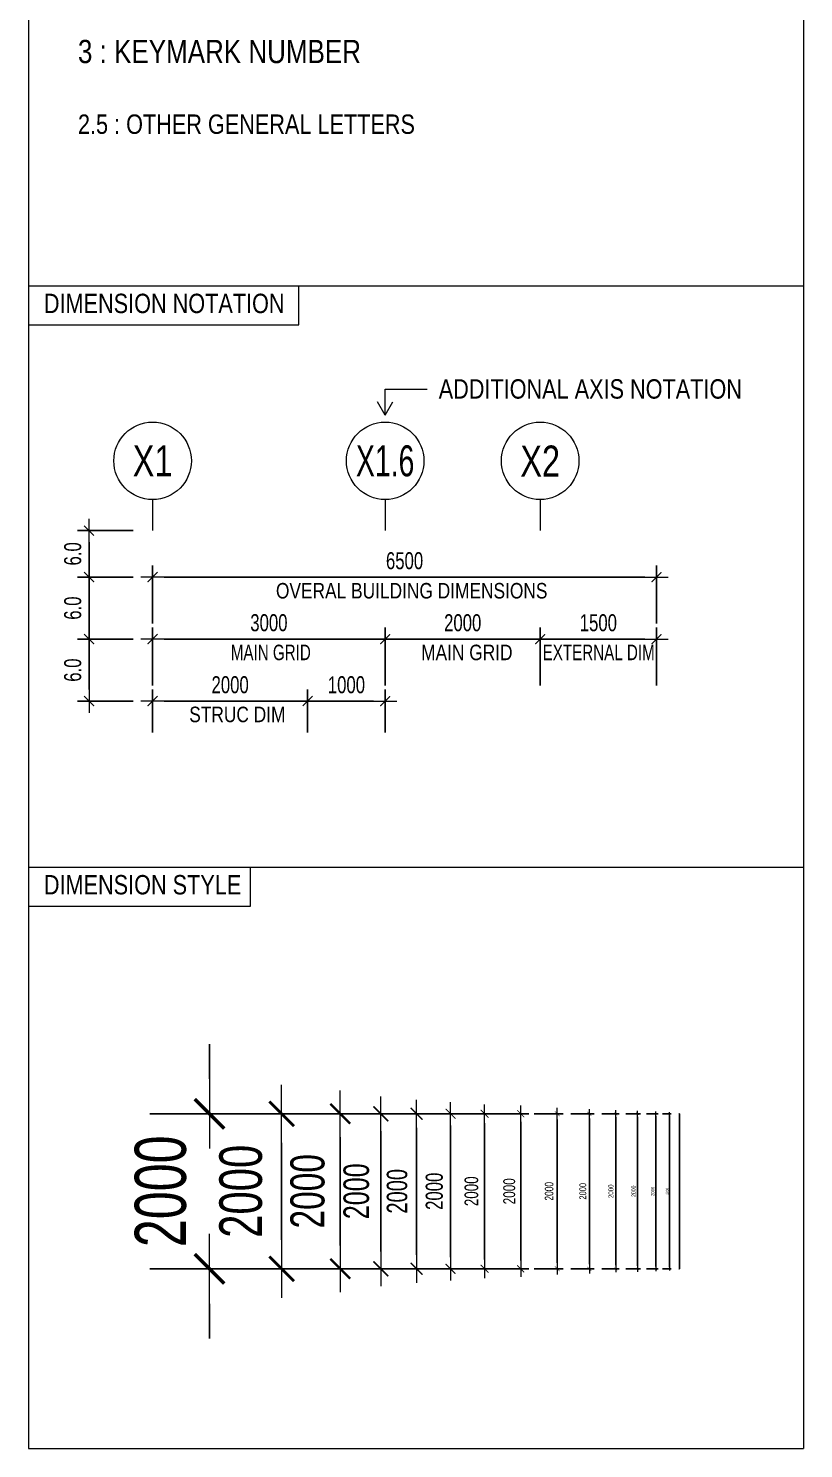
# Model space of a CAD drawing. Header units: millimetres. Extents: x -399213 to 265804, y -9748 to 250638.
# Drawn here: x -340759 to -330759, y 219700 to 238023 of the extents above; entities that cross this region are included whole.
import ezdxf
from ezdxf.enums import TextEntityAlignment as Align

# ---------------------------------------------------------------- set-up
doc = ezdxf.new("R2010")
doc.units = ezdxf.units.MM
doc.header["$MEASUREMENT"] = 0
doc.header["$PDMODE"] = 1
doc.linetypes.add('CENTER2', pattern=[1.125, 0.75, -0.125, 0.125, -0.125])
for name, color, linetype, lineweight in [('NDC_FRAME', 7, 'Continuous', 20), ('NDC_S_ANNO', 7, 'Continuous', 20), ('NDC_S_AXIS', 5, 'CENTER2', 13), ('NDC_S_DIM', 1, 'Continuous', 15), ('NDC_S_SYMBOL', 1, 'Continuous', 15), ('NDC_S_TEXT SYMBOL', 7, 'Continuous', 20), ('NDC_S_VN TEXT', 7, 'Continuous', 20)]:
    doc.layers.add(name, color=color, linetype=linetype, lineweight=lineweight)
doc.styles.add('NDC_ANNO', font='', dxfattribs={"width": 0.8})
doc.styles.add('NDC_DIM', font='', dxfattribs={"width": 0.75})
doc.styles.add('NDC_VIE TXT', font='arial.ttf', dxfattribs={"width": 0.8})
doc.styles.get('NDC_ANNO').set_extended_font_data('Dotum')
doc.styles.get('NDC_DIM').set_extended_font_data('Dotum')
doc.dimstyles.new('NDC_dim_100', dxfattribs={"dimscale": 100, "dimtxt": 2.2, "dimasz": 1.5, "dimexe": 1.5, "dimexo": 2.5, "dimgap": 1, "dimtad": 1, "dimdec": 0, "dimzin": 0, "dimdsep": 46, "dimtxsty": 'NDC_DIM', "dimblk": 'DIMMARK', "dimcen": 0.09, "dimdle": 1.2, "dimclrd": 1, "dimclre": 1, "dimclrt": 3, "dimadec": 0, "dimazin": 0, "dimtfac": 1, "dimtdec": 0, "dimtix": 1, "dimtofl": 0, "dimtmove": 0, "dimatfit": 3, "dimfxl": 0, "dimtolj": 1, "dimtzin": 0, "dimarcsym": 0})
doc.dimstyles.new('NDC_dim_120', dxfattribs={"dimscale": 120, "dimtxt": 2.2, "dimasz": 1.5, "dimexe": 1.5, "dimexo": 2.5, "dimgap": 1, "dimtad": 1, "dimdec": 0, "dimzin": 0, "dimdsep": 46, "dimtxsty": 'NDC_DIM', "dimblk": 'DIMMARK', "dimcen": 0.09, "dimdle": 1.2, "dimclrd": 1, "dimclre": 1, "dimclrt": 3, "dimadec": 0, "dimazin": 0, "dimtfac": 1, "dimtdec": 0, "dimtix": 1, "dimtofl": 0, "dimtmove": 0, "dimatfit": 3, "dimfxl": 0, "dimtolj": 1, "dimtzin": 0, "dimarcsym": 0})
doc.dimstyles.new('NDC_dim_15', dxfattribs={"dimscale": 15, "dimtxt": 2.2, "dimasz": 1.5, "dimexe": 1.5, "dimexo": 2.5, "dimgap": 1, "dimtad": 1, "dimdec": 0, "dimzin": 0, "dimdsep": 46, "dimtxsty": 'NDC_DIM', "dimblk": 'DIMMARK', "dimcen": 0.09, "dimdle": 1.2, "dimclrd": 1, "dimclre": 1, "dimclrt": 3, "dimadec": 0, "dimazin": 0, "dimtfac": 1, "dimtdec": 0, "dimtix": 1, "dimtofl": 0, "dimtmove": 0, "dimatfit": 3, "dimfxl": 0, "dimtolj": 1, "dimtzin": 0, "dimarcsym": 0})
doc.dimstyles.new('NDC_dim_150', dxfattribs={"dimscale": 150, "dimtxt": 2.2, "dimasz": 1.5, "dimexe": 1.5, "dimexo": 2.5, "dimgap": 1, "dimtad": 1, "dimdec": 0, "dimzin": 0, "dimdsep": 46, "dimtxsty": 'NDC_DIM', "dimblk": 'DIMMARK', "dimcen": 0.09, "dimdle": 1.2, "dimclrd": 1, "dimclre": 1, "dimclrt": 3, "dimadec": 0, "dimazin": 0, "dimtfac": 1, "dimtdec": 0, "dimtix": 1, "dimtofl": 0, "dimtmove": 0, "dimatfit": 3, "dimfxl": 0, "dimtolj": 1, "dimtzin": 0, "dimarcsym": 0})
doc.dimstyles.new('NDC_dim_20', dxfattribs={"dimscale": 20, "dimtxt": 2.2, "dimasz": 1.5, "dimexe": 1.5, "dimexo": 2.5, "dimgap": 1, "dimtad": 1, "dimdec": 0, "dimzin": 0, "dimdsep": 46, "dimtxsty": 'NDC_DIM', "dimblk": 'DIMMARK', "dimcen": 0.09, "dimdle": 1.2, "dimclrd": 1, "dimclre": 1, "dimclrt": 3, "dimadec": 0, "dimazin": 0, "dimtfac": 1, "dimtdec": 0, "dimtix": 1, "dimtofl": 0, "dimtmove": 0, "dimatfit": 3, "dimfxl": 0, "dimtolj": 1, "dimtzin": 0, "dimarcsym": 0})
doc.dimstyles.new('NDC_dim_200', dxfattribs={"dimscale": 200, "dimtxt": 2.2, "dimasz": 1.5, "dimexe": 1.5, "dimexo": 2.5, "dimgap": 1, "dimtad": 1, "dimdec": 0, "dimzin": 0, "dimdsep": 46, "dimtxsty": 'NDC_DIM', "dimblk": 'DIMMARK', "dimcen": 0.09, "dimdle": 1.2, "dimclrd": 1, "dimclre": 1, "dimclrt": 3, "dimadec": 0, "dimazin": 0, "dimtfac": 1, "dimtdec": 0, "dimtix": 1, "dimtofl": 0, "dimtmove": 0, "dimatfit": 3, "dimfxl": 0, "dimtolj": 1, "dimtzin": 0, "dimarcsym": 0})
doc.dimstyles.new('NDC_dim_25', dxfattribs={"dimscale": 25, "dimtxt": 2.2, "dimasz": 1.5, "dimexe": 1.5, "dimexo": 2.5, "dimgap": 1, "dimtad": 1, "dimdec": 0, "dimzin": 0, "dimdsep": 46, "dimtxsty": 'NDC_DIM', "dimblk": 'DIMMARK', "dimcen": 0.09, "dimdle": 1.2, "dimclrd": 1, "dimclre": 1, "dimclrt": 3, "dimadec": 0, "dimazin": 0, "dimtfac": 1, "dimtdec": 0, "dimtix": 1, "dimtofl": 0, "dimtmove": 0, "dimatfit": 3, "dimfxl": 0, "dimtolj": 1, "dimtzin": 0, "dimarcsym": 0})
doc.dimstyles.new('NDC_dim_250', dxfattribs={"dimscale": 250, "dimtxt": 2.2, "dimasz": 1.5, "dimexe": 1.5, "dimexo": 2.5, "dimgap": 1, "dimtad": 1, "dimdec": 0, "dimzin": 0, "dimdsep": 46, "dimtxsty": 'NDC_DIM', "dimblk": 'DIMMARK', "dimcen": 0.09, "dimdle": 1.2, "dimclrd": 1, "dimclre": 1, "dimclrt": 3, "dimadec": 0, "dimazin": 0, "dimtfac": 1, "dimtdec": 0, "dimtix": 1, "dimtofl": 0, "dimtmove": 0, "dimatfit": 3, "dimfxl": 0, "dimtolj": 1, "dimtzin": 0, "dimarcsym": 0})
doc.dimstyles.new('NDC_dim_30', dxfattribs={"dimscale": 30, "dimtxt": 2.2, "dimasz": 1.5, "dimexe": 1.5, "dimexo": 2.5, "dimgap": 1, "dimtad": 1, "dimdec": 0, "dimzin": 0, "dimdsep": 46, "dimtxsty": 'NDC_DIM', "dimblk": 'DIMMARK', "dimcen": 0.09, "dimdle": 1.2, "dimclrd": 1, "dimclre": 1, "dimclrt": 3, "dimadec": 0, "dimazin": 0, "dimtfac": 1, "dimtdec": 0, "dimtix": 1, "dimtofl": 0, "dimtmove": 0, "dimatfit": 3, "dimfxl": 0, "dimtolj": 1, "dimtzin": 0, "dimarcsym": 0})
doc.dimstyles.new('NDC_dim_300', dxfattribs={"dimscale": 300, "dimtxt": 2.2, "dimasz": 1.5, "dimexe": 1.5, "dimexo": 2.5, "dimgap": 1, "dimtad": 1, "dimdec": 0, "dimzin": 0, "dimdsep": 46, "dimtxsty": 'NDC_DIM', "dimblk": 'DIMMARK', "dimcen": 0.09, "dimdle": 1.2, "dimclrd": 1, "dimclre": 1, "dimclrt": 3, "dimadec": 0, "dimazin": 0, "dimtfac": 1, "dimtdec": 0, "dimtix": 1, "dimtofl": 0, "dimtmove": 0, "dimatfit": 3, "dimfxl": 0, "dimtolj": 1, "dimtzin": 0, "dimarcsym": 0})
doc.dimstyles.new('NDC_dim_40', dxfattribs={"dimscale": 40, "dimtxt": 2.2, "dimasz": 1.5, "dimexe": 1.5, "dimexo": 2.5, "dimgap": 1, "dimtad": 1, "dimdec": 0, "dimzin": 0, "dimdsep": 46, "dimtxsty": 'NDC_DIM', "dimblk": 'DIMMARK', "dimcen": 0.09, "dimdle": 1.2, "dimclrd": 1, "dimclre": 1, "dimclrt": 3, "dimadec": 0, "dimazin": 0, "dimtfac": 1, "dimtdec": 0, "dimtix": 1, "dimtofl": 0, "dimtmove": 0, "dimatfit": 3, "dimfxl": 0, "dimtolj": 1, "dimtzin": 0, "dimarcsym": 0})
doc.dimstyles.new('NDC_dim_50', dxfattribs={"dimscale": 50, "dimtxt": 2.2, "dimasz": 1.5, "dimexe": 1.5, "dimexo": 2.5, "dimgap": 1, "dimtad": 1, "dimdec": 0, "dimzin": 0, "dimdsep": 46, "dimtxsty": 'NDC_DIM', "dimblk": 'DIMMARK', "dimcen": 0.09, "dimdle": 1.2, "dimclrd": 1, "dimclre": 1, "dimclrt": 3, "dimadec": 0, "dimazin": 0, "dimtfac": 1, "dimtdec": 0, "dimtix": 1, "dimtofl": 0, "dimtmove": 0, "dimatfit": 3, "dimfxl": 0, "dimtolj": 1, "dimtzin": 0, "dimarcsym": 0})
doc.dimstyles.new('NDC_dim_70', dxfattribs={"dimscale": 70, "dimtxt": 2.2, "dimasz": 1.5, "dimexe": 1.5, "dimexo": 2.5, "dimgap": 1, "dimtad": 1, "dimdec": 0, "dimzin": 0, "dimdsep": 46, "dimtxsty": 'NDC_DIM', "dimblk": 'DIMMARK', "dimcen": 0.09, "dimdle": 1.2, "dimclrd": 1, "dimclre": 1, "dimclrt": 3, "dimadec": 0, "dimazin": 0, "dimtfac": 1, "dimtdec": 0, "dimtix": 1, "dimtofl": 0, "dimtmove": 0, "dimatfit": 3, "dimfxl": 0, "dimtolj": 1, "dimtzin": 0, "dimarcsym": 0})
doc.dimstyles.new('NDC_dim_80', dxfattribs={"dimscale": 80, "dimtxt": 2.2, "dimasz": 1.5, "dimexe": 1.5, "dimexo": 2.5, "dimgap": 1, "dimtad": 1, "dimdec": 0, "dimzin": 0, "dimdsep": 46, "dimtxsty": 'NDC_DIM', "dimblk": 'DIMMARK', "dimcen": 0.09, "dimdle": 1.2, "dimclrd": 1, "dimclre": 1, "dimclrt": 3, "dimadec": 0, "dimazin": 0, "dimtfac": 1, "dimtdec": 0, "dimtix": 1, "dimtofl": 0, "dimtmove": 0, "dimatfit": 3, "dimfxl": 0, "dimtolj": 1, "dimtzin": 0, "dimarcsym": 0})
doc.dimstyles.new('NDC_dim_iso', dxfattribs={"dimtxt": 2.2, "dimasz": 1, "dimexe": 1.5, "dimexo": 2.5, "dimgap": 1, "dimtad": 1, "dimdec": 0, "dimzin": 0, "dimdsep": 46, "dimtxsty": 'NDC_DIM', "dimblk": 'DIMMARK', "dimcen": 0.09, "dimdle": 1.2, "dimclrd": 1, "dimclre": 1, "dimclrt": 3, "dimadec": 0, "dimazin": 0, "dimtfac": 1, "dimtdec": 0, "dimtix": 1, "dimtofl": 0, "dimtmove": 0, "dimatfit": 3, "dimfxl": 0, "dimtolj": 1, "dimtzin": 0, "dimarcsym": 0})

# ---------------------------------------------------------------- blocks, each defined once
blk = doc.blocks.new('DIMMARK')
at = {"layer": 'NDC_S_DIM', "color": 1}
blk.add_line((-1.5, 0), (1, 0), dxfattribs=at)
at = {"layer": 'NDC_S_DIM', "color": 2, "const_width": 0.1}
blk.add_lwpolyline([(-0.424, -0.424), (0.424, 0.424)], dxfattribs=at)
blk = doc.blocks.new('*D202')
at = {"layer": 'Defpoints', "color": 0, "transparency": 16777216}
for p in [(-339000, 224020), (-335313, 224020), (-339000, 222020)]:
    blk.add_point(p, dxfattribs=at)
at = {"layer": 'NDC_S_DIM', "color": 1, "lineweight": -2, "transparency": 16777216}
for p, q in [((-335913, 224020), (-335163, 224020)), ((-335313, 222170), (-335313, 223870)), ((-335913, 222020), (-335163, 222020))]:
    blk.add_line(p, q, dxfattribs=at)
at = {"layer": 'NDC_S_DIM', "color": 1, "lineweight": -2, "transparency": 16777216, "xscale": 150, "yscale": 150, "zscale": 150}
for p, rotation in [((-335313, 224020), 90), ((-335313, 222020), 270)]:
    blk.add_blockref('DIMMARK', p, dxfattribs=dict(at, rotation=rotation))
at = {"layer": 'NDC_S_DIM', "color": 3, "transparency": 16777216, "insert": (-335523, 223020), "char_height": 220, "attachment_point": 5, "rotation": 90, "style": 'NDC_DIM'}
blk.add_mtext('\\A1;2000', dxfattribs=at)
blk = doc.blocks.new('*D203')
at = {"layer": 'Defpoints', "color": 0, "transparency": 16777216}
for p in [(-339000, 224020), (-334409, 224020), (-339000, 222020)]:
    blk.add_point(p, dxfattribs=at)
at = {"layer": 'NDC_S_DIM', "color": 1, "lineweight": -2, "transparency": 16777216}
for p, q in [((-334829, 224020), (-334304, 224020)), ((-334409, 222125), (-334409, 223915)), ((-334829, 222020), (-334304, 222020))]:
    blk.add_line(p, q, dxfattribs=at)
at = {"layer": 'NDC_S_DIM', "color": 1, "lineweight": -2, "transparency": 16777216, "xscale": 105, "yscale": 105, "zscale": 105}
for p, rotation in [((-334409, 224020), 90), ((-334409, 222020), 270)]:
    blk.add_blockref('DIMMARK', p, dxfattribs=dict(at, rotation=rotation))
at = {"layer": 'NDC_S_DIM', "color": 3, "transparency": 16777216, "insert": (-334556, 223020), "char_height": 154, "attachment_point": 5, "rotation": 90, "style": 'NDC_DIM'}
blk.add_mtext('\\A1;2000', dxfattribs=at)
blk = doc.blocks.new('*D204')
at = {"layer": 'Defpoints', "color": 0, "transparency": 16777216}
for p in [(-339000, 224020), (-333937, 224020), (-339000, 222020)]:
    blk.add_point(p, dxfattribs=at)
at = {"layer": 'NDC_S_DIM', "color": 1, "lineweight": -2, "transparency": 16777216}
for p, q in [((-334237, 224020), (-333862, 224020)), ((-333937, 222095), (-333937, 223945)), ((-334237, 222020), (-333862, 222020))]:
    blk.add_line(p, q, dxfattribs=at)
at = {"layer": 'NDC_S_DIM', "color": 1, "lineweight": -2, "transparency": 16777216, "xscale": 75, "yscale": 75, "zscale": 75}
for p, rotation in [((-333937, 224020), 90), ((-333937, 222020), 270)]:
    blk.add_blockref('DIMMARK', p, dxfattribs=dict(at, rotation=rotation))
at = {"layer": 'NDC_S_DIM', "color": 3, "transparency": 16777216, "insert": (-334042, 223020), "char_height": 110, "attachment_point": 5, "rotation": 90, "style": 'NDC_DIM'}
blk.add_mtext('\\A1;2000', dxfattribs=at)
blk = doc.blocks.new('*D205')
at = {"layer": 'Defpoints', "color": 0, "transparency": 16777216}
for p in [(-339000, 224020), (-333523, 224020), (-339000, 222020)]:
    blk.add_point(p, dxfattribs=at)
at = {"layer": 'NDC_S_DIM', "color": 1, "lineweight": -2, "transparency": 16777216}
for p, q in [((-333763, 224020), (-333463, 224020)), ((-333523, 222080), (-333523, 223960)), ((-333763, 222020), (-333463, 222020))]:
    blk.add_line(p, q, dxfattribs=at)
at = {"layer": 'NDC_S_DIM', "color": 1, "lineweight": -2, "transparency": 16777216, "xscale": 60, "yscale": 60, "zscale": 60}
for p, rotation in [((-333523, 224020), 90), ((-333523, 222020), 270)]:
    blk.add_blockref('DIMMARK', p, dxfattribs=dict(at, rotation=rotation))
at = {"layer": 'NDC_S_DIM', "color": 3, "transparency": 16777216, "insert": (-333607, 223020), "char_height": 88, "attachment_point": 5, "rotation": 90, "style": 'NDC_DIM'}
blk.add_mtext('\\A1;2000', dxfattribs=at)
blk = doc.blocks.new('*D206')
at = {"layer": 'Defpoints', "color": 0, "transparency": 16777216}
for p in [(-339000, 224020), (-333182, 224020), (-339000, 222020)]:
    blk.add_point(p, dxfattribs=at)
at = {"layer": 'NDC_S_DIM', "color": 1, "lineweight": -2, "transparency": 16777216}
for p, q in [((-333362, 224020), (-333137, 224020)), ((-333182, 222065), (-333182, 223975)), ((-333362, 222020), (-333137, 222020))]:
    blk.add_line(p, q, dxfattribs=at)
at = {"layer": 'NDC_S_DIM', "color": 1, "lineweight": -2, "transparency": 16777216, "xscale": 45, "yscale": 45, "zscale": 45}
for p, rotation in [((-333182, 224020), 90), ((-333182, 222020), 270)]:
    blk.add_blockref('DIMMARK', p, dxfattribs=dict(at, rotation=rotation))
at = {"layer": 'NDC_S_DIM', "color": 3, "transparency": 16777216, "insert": (-333245, 223020), "char_height": 66, "attachment_point": 5, "rotation": 90, "style": 'NDC_DIM'}
blk.add_mtext('\\A1;2000', dxfattribs=at)
blk = doc.blocks.new('*D207')
at = {"layer": 'Defpoints', "color": 0, "transparency": 16777216}
for p in [(-339000, 224020), (-332901, 224020), (-339000, 222020)]:
    blk.add_point(p, dxfattribs=at)
at = {"layer": 'NDC_S_DIM', "color": 1, "lineweight": -2, "transparency": 16777216}
for p, q in [((-333051, 224020), (-332863, 224020)), ((-332901, 222057), (-332901, 223982)), ((-333051, 222020), (-332863, 222020))]:
    blk.add_line(p, q, dxfattribs=at)
at = {"layer": 'NDC_S_DIM', "color": 1, "lineweight": -2, "transparency": 16777216, "xscale": 37.5, "yscale": 37.5, "zscale": 37.5}
for p, rotation in [((-332901, 224020), 90), ((-332901, 222020), 270)]:
    blk.add_blockref('DIMMARK', p, dxfattribs=dict(at, rotation=rotation))
at = {"layer": 'NDC_S_DIM', "color": 3, "transparency": 16777216, "insert": (-332953, 223020), "char_height": 55, "attachment_point": 5, "rotation": 90, "style": 'NDC_DIM'}
blk.add_mtext('\\A1;2000', dxfattribs=at)
blk = doc.blocks.new('*D208')
at = {"layer": 'Defpoints', "color": 0, "transparency": 16777216}
for p in [(-339000, 224020), (-332664, 224020), (-339000, 222020)]:
    blk.add_point(p, dxfattribs=at)
at = {"layer": 'NDC_S_DIM', "color": 1, "lineweight": -2, "transparency": 16777216}
for p, q in [((-332784, 224020), (-332634, 224020)), ((-332664, 222050), (-332664, 223990)), ((-332784, 222020), (-332634, 222020))]:
    blk.add_line(p, q, dxfattribs=at)
at = {"layer": 'NDC_S_DIM', "color": 1, "lineweight": -2, "transparency": 16777216, "xscale": 30, "yscale": 30, "zscale": 30}
for p, rotation in [((-332664, 224020), 90), ((-332664, 222020), 270)]:
    blk.add_blockref('DIMMARK', p, dxfattribs=dict(at, rotation=rotation))
at = {"layer": 'NDC_S_DIM', "color": 3, "transparency": 16777216, "insert": (-332706, 223020), "char_height": 44, "attachment_point": 5, "rotation": 90, "style": 'NDC_DIM'}
blk.add_mtext('\\A1;2000', dxfattribs=at)
blk = doc.blocks.new('*D209')
at = {"layer": 'Defpoints', "color": 0, "transparency": 16777216}
for p in [(-339000, 224020), (-332361, 224020), (-339000, 222020)]:
    blk.add_point(p, dxfattribs=at)
at = {"layer": 'NDC_S_DIM', "color": 1, "lineweight": -2, "transparency": 16777216}
for p, q in [((-332367, 224020), (-332359, 224020)), ((-332361, 222021), (-332361, 224019)), ((-332367, 222020), (-332359, 222020))]:
    blk.add_line(p, q, dxfattribs=at)
for p, rotation in [((-332361, 224020), 90), ((-332361, 222020), 270)]:
    blk.add_blockref('DIMMARK', p, dxfattribs=dict(at, rotation=rotation))
at = {"layer": 'NDC_S_DIM', "color": 3, "transparency": 16777216, "insert": (-332363, 223020), "char_height": 2.2, "attachment_point": 5, "rotation": 90, "style": 'NDC_DIM'}
blk.add_mtext('\\A1;2000', dxfattribs=at)
blk = doc.blocks.new('*D211')
at = {"layer": 'Defpoints', "color": 0, "transparency": 16777216}
for p in [(-339000, 224020), (-339000, 222020), (-336213, 222020)]:
    blk.add_point(p, dxfattribs=at)
at = {"layer": 'NDC_S_DIM', "color": 1, "lineweight": -2, "transparency": 16777216}
for p, q in [((-337113, 224020), (-335988, 224020)), ((-336213, 223795), (-336213, 222245)), ((-337113, 222020), (-335988, 222020))]:
    blk.add_line(p, q, dxfattribs=at)
at = {"layer": 'NDC_S_DIM', "color": 1, "lineweight": -2, "transparency": 16777216, "xscale": 225, "yscale": 225, "zscale": 225}
for p, rotation in [((-336213, 224020), 90), ((-336213, 222020), 270)]:
    blk.add_blockref('DIMMARK', p, dxfattribs=dict(at, rotation=rotation))
at = {"layer": 'NDC_S_DIM', "color": 3, "transparency": 16777216, "insert": (-336528, 223020), "char_height": 330, "attachment_point": 5, "rotation": 90, "style": 'NDC_DIM'}
blk.add_mtext('\\A1;2000', dxfattribs=at)
blk = doc.blocks.new('*D212')
at = {"layer": 'Defpoints', "color": 0, "transparency": 16777216}
for p in [(-339000, 224020), (-339000, 222020), (-336737, 222020)]:
    blk.add_point(p, dxfattribs=at)
at = {"layer": 'NDC_S_DIM', "color": 1, "lineweight": -2, "transparency": 16777216}
for p, q in [((-337937, 224020), (-336437, 224020)), ((-336737, 223720), (-336737, 222320)), ((-337937, 222020), (-336437, 222020))]:
    blk.add_line(p, q, dxfattribs=at)
at = {"layer": 'NDC_S_DIM', "color": 1, "lineweight": -2, "transparency": 16777216, "xscale": 300, "yscale": 300, "zscale": 300}
for p, rotation in [((-336737, 224020), 90), ((-336737, 222020), 270)]:
    blk.add_blockref('DIMMARK', p, dxfattribs=dict(at, rotation=rotation))
at = {"layer": 'NDC_S_DIM', "color": 3, "transparency": 16777216, "insert": (-337157, 223020), "char_height": 440, "attachment_point": 5, "rotation": 90, "style": 'NDC_DIM'}
blk.add_mtext('\\A1;2000', dxfattribs=at)
blk = doc.blocks.new('*D213')
at = {"layer": 'Defpoints', "color": 0, "transparency": 16777216}
for p in [(-339000, 224020), (-339000, 222020), (-332489, 222020)]:
    blk.add_point(p, dxfattribs=at)
at = {"layer": 'NDC_S_DIM', "color": 1, "lineweight": -2, "transparency": 16777216}
for p, q in [((-332579, 224020), (-332466, 224020)), ((-332489, 223997), (-332489, 222042)), ((-332579, 222020), (-332466, 222020))]:
    blk.add_line(p, q, dxfattribs=at)
at = {"layer": 'NDC_S_DIM', "color": 1, "lineweight": -2, "transparency": 16777216, "xscale": 22.5, "yscale": 22.5, "zscale": 22.5}
for p, rotation in [((-332489, 224020), 90), ((-332489, 222020), 270)]:
    blk.add_blockref('DIMMARK', p, dxfattribs=dict(at, rotation=rotation))
at = {"layer": 'NDC_S_DIM', "color": 3, "transparency": 16777216, "insert": (-332520, 223020), "char_height": 33, "attachment_point": 5, "rotation": 90, "style": 'NDC_DIM'}
blk.add_mtext('\\A1;2000', dxfattribs=at)
blk = doc.blocks.new('*D214')
at = {"layer": 'Defpoints', "color": 0, "transparency": 16777216}
for p in [(-339000, 224020), (-339000, 222020), (-334876, 222020)]:
    blk.add_point(p, dxfattribs=at)
at = {"layer": 'NDC_S_DIM', "color": 1, "lineweight": -2, "transparency": 16777216}
for p, q in [((-335356, 224020), (-334756, 224020)), ((-334876, 223900), (-334876, 222140)), ((-335356, 222020), (-334756, 222020))]:
    blk.add_line(p, q, dxfattribs=at)
at = {"layer": 'NDC_S_DIM', "color": 1, "lineweight": -2, "transparency": 16777216, "xscale": 120, "yscale": 120, "zscale": 120}
for p, rotation in [((-334876, 224020), 90), ((-334876, 222020), 270)]:
    blk.add_blockref('DIMMARK', p, dxfattribs=dict(at, rotation=rotation))
at = {"layer": 'NDC_S_DIM', "color": 3, "transparency": 16777216, "insert": (-335044, 223020), "char_height": 176, "attachment_point": 5, "rotation": 90, "style": 'NDC_DIM'}
blk.add_mtext('\\A1;2000', dxfattribs=at)
blk = doc.blocks.new('*D215')
at = {"layer": 'Defpoints', "color": 0, "transparency": 16777216}
for p in [(-339000, 224020), (-335751, 224020), (-339000, 222020)]:
    blk.add_point(p, dxfattribs=at)
at = {"layer": 'NDC_S_DIM', "color": 1, "lineweight": -2, "transparency": 16777216}
for p, q in [((-336471, 224020), (-335571, 224020)), ((-335751, 222200), (-335751, 223840)), ((-336471, 222020), (-335571, 222020))]:
    blk.add_line(p, q, dxfattribs=at)
at = {"layer": 'NDC_S_DIM', "color": 1, "lineweight": -2, "transparency": 16777216, "xscale": 180, "yscale": 180, "zscale": 180}
for p, rotation in [((-335751, 224020), 90), ((-335751, 222020), 270)]:
    blk.add_blockref('DIMMARK', p, dxfattribs=dict(at, rotation=rotation))
at = {"layer": 'NDC_S_DIM', "color": 3, "transparency": 16777216, "insert": (-336003, 223020), "char_height": 264, "attachment_point": 5, "rotation": 90, "style": 'NDC_DIM'}
blk.add_mtext('\\A1;2000', dxfattribs=at)
blk = doc.blocks.new('*D216')
at = {"layer": 'Defpoints', "color": 0, "transparency": 16777216}
for p in [(-339944, 224020), (-339944, 222020), (-338423, 222020)]:
    blk.add_point(p, dxfattribs=at)
at = {"layer": 'NDC_S_DIM', "color": 1, "lineweight": -2, "transparency": 16777216}
for p, q in [((-338423, 224470), (-338423, 224920)), ((-339194, 224020), (-337973, 224020)), ((-339194, 222020), (-337973, 222020)), ((-338423, 221570), (-338423, 221120))]:
    blk.add_line(p, q, dxfattribs=at)
at = {"layer": 'NDC_S_DIM', "color": 1, "lineweight": -2, "transparency": 16777216, "xscale": 450, "yscale": 450, "zscale": 450}
for p, rotation in [((-338423, 224020), 270), ((-338423, 222020), 90)]:
    blk.add_blockref('DIMMARK', p, dxfattribs=dict(at, rotation=rotation))
at = {"layer": 'NDC_S_DIM', "color": 3, "transparency": 16777216, "insert": (-339053, 223020), "char_height": 660, "attachment_point": 5, "rotation": 90, "style": 'NDC_DIM'}
blk.add_mtext('\\A1;2000', dxfattribs=at)
blk = doc.blocks.new('*D217')
at = {"layer": 'Defpoints', "color": 0, "transparency": 16777216}
for p in [(-339944, 224020), (-339944, 222020), (-337493, 222020)]:
    blk.add_point(p, dxfattribs=at)
at = {"layer": 'NDC_S_DIM', "color": 1, "lineweight": -2, "transparency": 16777216}
for p, q in [((-338993, 224020), (-337118, 224020)), ((-337493, 223645), (-337493, 222395)), ((-338993, 222020), (-337118, 222020))]:
    blk.add_line(p, q, dxfattribs=at)
at = {"layer": 'NDC_S_DIM', "color": 1, "lineweight": -2, "transparency": 16777216, "xscale": 375, "yscale": 375, "zscale": 375}
for p, rotation in [((-337493, 224020), 90), ((-337493, 222020), 270)]:
    blk.add_blockref('DIMMARK', p, dxfattribs=dict(at, rotation=rotation))
at = {"layer": 'NDC_S_DIM', "color": 3, "transparency": 16777216, "insert": (-338018, 223020), "char_height": 550, "attachment_point": 5, "rotation": 90, "style": 'NDC_DIM'}
blk.add_mtext('\\A1;2000', dxfattribs=at)
blk = doc.blocks.new('*D218')
at = {"layer": 'Defpoints', "color": 0, "transparency": 16777216}
for p in [(-337157, 229344), (-339157, 228688), (-337157, 228688)]:
    blk.add_point(p, dxfattribs=at)
at = {"layer": 'NDC_S_DIM', "color": 1, "lineweight": -2, "transparency": 16777216}
for p, q in [((-339157, 228938), (-339157, 229494)), ((-337157, 228938), (-337157, 229494)), ((-339007, 229344), (-337307, 229344))]:
    blk.add_line(p, q, dxfattribs=at)
at = {"layer": 'NDC_S_DIM', "color": 1, "lineweight": -2, "transparency": 16777216, "xscale": 150, "yscale": 150, "zscale": 150, "rotation": 180}
blk.add_blockref('DIMMARK', (-339157, 229344), dxfattribs=at)
at = {"layer": 'NDC_S_DIM', "color": 1, "lineweight": -2, "transparency": 16777216, "xscale": 150, "yscale": 150, "zscale": 150}
blk.add_blockref('DIMMARK', (-337157, 229344), dxfattribs=at)
at = {"layer": 'NDC_S_DIM', "color": 3, "transparency": 16777216, "insert": (-338157, 229554), "char_height": 220, "attachment_point": 5, "style": 'NDC_DIM'}
blk.add_mtext('\\A1;2000', dxfattribs=at)
blk = doc.blocks.new('*D219')
at = {"layer": 'Defpoints', "color": 0, "transparency": 16777216}
for p in [(-336157, 230144), (-339157, 228688), (-336157, 228688)]:
    blk.add_point(p, dxfattribs=at)
at = {"layer": 'NDC_S_DIM', "color": 1, "lineweight": -2, "transparency": 16777216}
for p, q in [((-339157, 229544), (-339157, 230294)), ((-339007, 230144), (-336307, 230144)), ((-336157, 229544), (-336157, 230294))]:
    blk.add_line(p, q, dxfattribs=at)
at = {"layer": 'NDC_S_DIM', "color": 1, "lineweight": -2, "transparency": 16777216, "xscale": 150, "yscale": 150, "zscale": 150, "rotation": 180}
blk.add_blockref('DIMMARK', (-339157, 230144), dxfattribs=at)
at = {"layer": 'NDC_S_DIM', "color": 1, "lineweight": -2, "transparency": 16777216, "xscale": 150, "yscale": 150, "zscale": 150}
blk.add_blockref('DIMMARK', (-336157, 230144), dxfattribs=at)
at = {"layer": 'NDC_S_DIM', "color": 3, "transparency": 16777216, "insert": (-337657, 230354), "char_height": 220, "attachment_point": 5, "style": 'NDC_DIM'}
blk.add_mtext('\\A1;3000', dxfattribs=at)
blk = doc.blocks.new('*D220')
at = {"layer": 'Defpoints', "color": 0, "transparency": 16777216}
for p in [(-332657, 230944), (-339157, 228688), (-332657, 228688)]:
    blk.add_point(p, dxfattribs=at)
at = {"layer": 'NDC_S_DIM', "color": 1, "lineweight": -2, "transparency": 16777216}
for p, q in [((-339157, 230344), (-339157, 231094)), ((-332657, 230344), (-332657, 231094)), ((-339007, 230944), (-332807, 230944))]:
    blk.add_line(p, q, dxfattribs=at)
at = {"layer": 'NDC_S_DIM', "color": 1, "lineweight": -2, "transparency": 16777216, "xscale": 150, "yscale": 150, "zscale": 150, "rotation": 180}
blk.add_blockref('DIMMARK', (-339157, 230944), dxfattribs=at)
at = {"layer": 'NDC_S_DIM', "color": 1, "lineweight": -2, "transparency": 16777216, "xscale": 150, "yscale": 150, "zscale": 150}
blk.add_blockref('DIMMARK', (-332657, 230944), dxfattribs=at)
at = {"layer": 'NDC_S_DIM', "color": 3, "transparency": 16777216, "insert": (-335907, 231154), "char_height": 220, "attachment_point": 5, "style": 'NDC_DIM'}
blk.add_mtext('\\A1;6500', dxfattribs=at)
blk = doc.blocks.new('*D221')
at = {"layer": 'Defpoints', "color": 0, "transparency": 16777216}
for p in [(-339157, 230144), (-339977, 229344), (-339157, 229344)]:
    blk.add_point(p, dxfattribs=at)
at = {"layer": 'NDC_S_DIM', "color": 1, "lineweight": -2, "transparency": 16777216}
for p, q in [((-339407, 230144), (-340127, 230144)), ((-339977, 229994), (-339977, 229494)), ((-339407, 229344), (-340127, 229344))]:
    blk.add_line(p, q, dxfattribs=at)
at = {"layer": 'NDC_S_DIM', "color": 1, "lineweight": -2, "transparency": 16777216, "xscale": 150, "yscale": 150, "zscale": 150}
for p, rotation in [((-339977, 230144), 90), ((-339977, 229344), 270)]:
    blk.add_blockref('DIMMARK', p, dxfattribs=dict(at, rotation=rotation))
at = {"layer": 'NDC_S_DIM', "color": 3, "transparency": 16777216, "insert": (-340187, 229744), "char_height": 220, "attachment_point": 5, "rotation": 90, "style": 'NDC_DIM'}
blk.add_mtext('\\A1;6.0', dxfattribs=at)
blk = doc.blocks.new('*D222')
at = {"layer": 'Defpoints', "color": 0, "transparency": 16777216}
for p in [(-339157, 230944), (-339977, 230144), (-339157, 230144)]:
    blk.add_point(p, dxfattribs=at)
at = {"layer": 'NDC_S_DIM', "color": 1, "lineweight": -2, "transparency": 16777216}
for p, q in [((-339407, 230944), (-340127, 230944)), ((-339977, 230794), (-339977, 230294)), ((-339407, 230144), (-340127, 230144))]:
    blk.add_line(p, q, dxfattribs=at)
at = {"layer": 'NDC_S_DIM', "color": 1, "lineweight": -2, "transparency": 16777216, "xscale": 150, "yscale": 150, "zscale": 150}
for p, rotation in [((-339977, 230944), 90), ((-339977, 230144), 270)]:
    blk.add_blockref('DIMMARK', p, dxfattribs=dict(at, rotation=rotation))
at = {"layer": 'NDC_S_DIM', "color": 3, "transparency": 16777216, "insert": (-340187, 230544), "char_height": 220, "attachment_point": 5, "rotation": 90, "style": 'NDC_DIM'}
blk.add_mtext('\\A1;6.0', dxfattribs=at)
blk = doc.blocks.new('*D223')
at = {"layer": 'Defpoints', "color": 0, "transparency": 16777216}
for p in [(-334157, 230144), (-336157, 228688), (-334157, 228688)]:
    blk.add_point(p, dxfattribs=at)
at = {"layer": 'NDC_S_DIM', "color": 1, "lineweight": -2, "transparency": 16777216}
for p, q in [((-336157, 229544), (-336157, 230294)), ((-336007, 230144), (-334307, 230144)), ((-334157, 229544), (-334157, 230294))]:
    blk.add_line(p, q, dxfattribs=at)
at = {"layer": 'NDC_S_DIM', "color": 1, "lineweight": -2, "transparency": 16777216, "xscale": 150, "yscale": 150, "zscale": 150, "rotation": 180}
blk.add_blockref('DIMMARK', (-336157, 230144), dxfattribs=at)
at = {"layer": 'NDC_S_DIM', "color": 1, "lineweight": -2, "transparency": 16777216, "xscale": 150, "yscale": 150, "zscale": 150}
blk.add_blockref('DIMMARK', (-334157, 230144), dxfattribs=at)
at = {"layer": 'NDC_S_DIM', "color": 3, "transparency": 16777216, "insert": (-335157, 230354), "char_height": 220, "attachment_point": 5, "style": 'NDC_DIM'}
blk.add_mtext('\\A1;2000', dxfattribs=at)
blk = doc.blocks.new('*D224')
at = {"layer": 'Defpoints', "color": 0, "transparency": 16777216}
for p in [(-332657, 230144), (-334157, 228688), (-332657, 228688)]:
    blk.add_point(p, dxfattribs=at)
at = {"layer": 'NDC_S_DIM', "color": 1, "lineweight": -2, "transparency": 16777216}
for p, q in [((-334157, 229544), (-334157, 230294)), ((-334007, 230144), (-332807, 230144)), ((-332657, 229544), (-332657, 230294))]:
    blk.add_line(p, q, dxfattribs=at)
at = {"layer": 'NDC_S_DIM', "color": 1, "lineweight": -2, "transparency": 16777216, "xscale": 150, "yscale": 150, "zscale": 150, "rotation": 180}
blk.add_blockref('DIMMARK', (-334157, 230144), dxfattribs=at)
at = {"layer": 'NDC_S_DIM', "color": 1, "lineweight": -2, "transparency": 16777216, "xscale": 150, "yscale": 150, "zscale": 150}
blk.add_blockref('DIMMARK', (-332657, 230144), dxfattribs=at)
at = {"layer": 'NDC_S_DIM', "color": 3, "transparency": 16777216, "insert": (-333407, 230354), "char_height": 220, "attachment_point": 5, "style": 'NDC_DIM'}
blk.add_mtext('\\A1;1500', dxfattribs=at)
blk = doc.blocks.new('*D225')
at = {"layer": 'Defpoints', "color": 0, "transparency": 16777216}
for p in [(-336157, 229344), (-337157, 228688), (-336157, 228688)]:
    blk.add_point(p, dxfattribs=at)
at = {"layer": 'NDC_S_DIM', "color": 1, "lineweight": -2, "transparency": 16777216}
for p, q in [((-337157, 228938), (-337157, 229494)), ((-336157, 228938), (-336157, 229494)), ((-337007, 229344), (-336307, 229344))]:
    blk.add_line(p, q, dxfattribs=at)
at = {"layer": 'NDC_S_DIM', "color": 1, "lineweight": -2, "transparency": 16777216, "xscale": 150, "yscale": 150, "zscale": 150, "rotation": 180}
blk.add_blockref('DIMMARK', (-337157, 229344), dxfattribs=at)
at = {"layer": 'NDC_S_DIM', "color": 1, "lineweight": -2, "transparency": 16777216, "xscale": 150, "yscale": 150, "zscale": 150}
blk.add_blockref('DIMMARK', (-336157, 229344), dxfattribs=at)
at = {"layer": 'NDC_S_DIM', "color": 3, "transparency": 16777216, "insert": (-336657, 229554), "char_height": 220, "attachment_point": 5, "style": 'NDC_DIM'}
blk.add_mtext('\\A1;1000', dxfattribs=at)
blk = doc.blocks.new('*D226')
at = {"layer": 'Defpoints', "color": 0, "transparency": 16777216}
for p in [(-339157, 231544), (-339977, 230944), (-339157, 230944)]:
    blk.add_point(p, dxfattribs=at)
at = {"layer": 'NDC_S_DIM', "color": 1, "lineweight": -2, "transparency": 16777216}
for p, q in [((-339407, 231544), (-340127, 231544)), ((-339977, 231394), (-339977, 231094)), ((-339407, 230944), (-340127, 230944))]:
    blk.add_line(p, q, dxfattribs=at)
at = {"layer": 'NDC_S_DIM', "color": 1, "lineweight": -2, "transparency": 16777216, "xscale": 150, "yscale": 150, "zscale": 150}
for p, rotation in [((-339977, 231544), 90), ((-339977, 230944), 270)]:
    blk.add_blockref('DIMMARK', p, dxfattribs=dict(at, rotation=rotation))
at = {"layer": 'NDC_S_DIM', "color": 3, "transparency": 16777216, "insert": (-340187, 231244), "char_height": 220, "attachment_point": 5, "rotation": 90, "style": 'NDC_DIM'}
blk.add_mtext('\\A1;6.0', dxfattribs=at)
blk = doc.blocks.new('*U195')
at = {"layer": 'NDC_S_SYMBOL'}
blk.add_line((0, -5), (0, -9), dxfattribs=at)
blk.add_circle((0, 0), 5, dxfattribs=at)
at = {"layer": 'NDC_S_TEXT SYMBOL', "color": 7, "style": 'NDC_ANNO', "width": 0.8}
blk.add_attdef('GRID', text='', height=4, rotation=180, dxfattribs=at).set_placement((0, 0), align=Align.MIDDLE)

msp = doc.modelspace()

# ---------------------------------------------------------------- linework, layer by layer
at = {"layer": 'NDC_FRAME'}
for p, q in [((-340759.4, 249700.2), (-340759.4, 219700.2)), ((-330759.4, 249700.2), (-330759.4, 219700.2)), ((-340759.4, 234700.2), (-330759.4, 234700.2)), ((-337268.8, 234200.2), (-337268.8, 234700.2)), ((-340759.4, 234200.2), (-337268.8, 234200.2)), ((-340759.4, 227200.2), (-330759.4, 227200.2)), ((-337893, 226700.2), (-337893, 227200.2)), ((-340759.4, 226700.2), (-337893, 226700.2)), ((-340759.4, 219700.2), (-330759.4, 219700.2))]:
    msp.add_line(p, q, dxfattribs=at)
at = {"layer": 'NDC_S_ANNO'}
for p, q in [((-336157.4, 233369.1), (-335614.4, 233369.1)), ((-336157.4, 233032.9), (-336157.4, 233369.1)), ((-336157.4, 233032.9), (-336257.4, 233206.1)), ((-336157.4, 233032.9), (-336057.4, 233206.1))]:
    msp.add_line(p, q, dxfattribs=at)

# ---------------------------------------------------------------- block references
at = {"layer": 'NDC_S_AXIS'}
ref = msp.add_blockref('*U195', (-339157.4, 232444.3), dxfattribs=dict(at, xscale=100, yscale=100, zscale=100))
ref.add_attrib('GRID', 'X1', dxfattribs={"layer": 'NDC_S_TEXT SYMBOL', "color": 7, "height": 400, "style": 'NDC_ANNO', "width": 0.8}).set_placement((-339157.4, 232444.3), align=Align.MIDDLE)
ref = msp.add_blockref('*U195', (-336157.4, 232444.3), dxfattribs=dict(at, xscale=100, yscale=100, zscale=100))
ref.add_attrib('GRID', 'X1.6', dxfattribs={"layer": 'NDC_S_TEXT SYMBOL', "color": 7, "height": 400, "style": 'NDC_ANNO', "width": 0.7}).set_placement((-336157.4, 232444.3), align=Align.MIDDLE)
ref = msp.add_blockref('*U195', (-334157.4, 232444.3), dxfattribs=dict(at, xscale=100, yscale=100, zscale=100))
ref.add_attrib('GRID', 'X2', dxfattribs={"layer": 'NDC_S_TEXT SYMBOL', "color": 7, "height": 400, "style": 'NDC_ANNO', "width": 0.8}).set_placement((-334157.4, 232444.3), align=Align.MIDDLE)

# ---------------------------------------------------------------- texts
at = {"layer": 'NDC_S_VN TEXT', "style": 'NDC_VIE TXT', "width": 0.8}
for s, height, p in [('3 : KEYMARK NUMBER', 300, (-340120.1, 237725.4)), ('2.5 : OTHER GENERAL LETTERS', 250, (-340120.1, 236787.7))]:
    msp.add_text(s, height=height, dxfattribs=at).set_placement(p, align=Align.MIDDLE_LEFT)
at = {"layer": 'NDC_S_VN TEXT', "color": 3, "style": 'NDC_VIE TXT'}
for s, height, width, p in [('DIMENSION NOTATION', 250, 0.8, (-340559.4, 234475.2)), ('ADDITIONAL AXIS NOTATION', 250, 0.8, (-335466.5, 233371.7)), ('OVERAL BUILDING DIMENSIONS', 200, 0.8, (-337565.9, 230768.2)), ('MAIN GRID', 200, 0.7, (-338148.7, 229972.2)), ('MAIN GRID', 200, 0.8, (-335693.4, 229972.2)), ('EXTERNAL DIM', 200, 0.7, (-334125.4, 229972.2)), ('STRUC DIM', 200, 0.8, (-338684.8, 229172.2)), ('DIMENSION STYLE', 250, 0.8, (-340559.4, 226975.2))]:
    msp.add_text(s, height=height, dxfattribs=dict(at, width=width)).set_placement(p, align=Align.MIDDLE_LEFT)

# ---------------------------------------------------------------- dimensions: what is measured, and where the dimension line sits
at = {"layer": 'NDC_S_DIM'}
for base, p1, p2, picture, middle in [((-339977.4, 230944.3), (-339157.4, 231544.3), (-339157.4, 230944.3), '*D226', (-340187.4, 231244.3)), ((-339977.4, 230144.3), (-339157.4, 230944.3), (-339157.4, 230144.3), '*D222', (-340187.4, 230544.3)), ((-339977.4, 229344.3), (-339157.4, 230144.3), (-339157.4, 229344.3), '*D221', (-340187.4, 229744.3))]:
    dim = msp.add_linear_dim(base=base, p1=p1, p2=p2, angle=270, text='6.0', dimstyle='NDC_dim_100', dxfattribs=at)
    dim.commit()
    dim.dimension.update_dxf_attribs({"geometry": picture, "text_midpoint": middle})
for base, p1, p2, picture, middle in [((-332657.4, 230944.3), (-339157.4, 228688.5), (-332657.4, 228688.5), '*D220', (-335907.4, 231154.3)), ((-336157.4, 230144.3), (-339157.4, 228688.5), (-336157.4, 228688.5), '*D219', (-337657.4, 230354.3)), ((-334157.4, 230144.3), (-336157.4, 228688.5), (-334157.4, 228688.5), '*D223', (-335157.4, 230354.3)), ((-332657.4, 230144.3), (-334157.4, 228688.5), (-332657.4, 228688.5), '*D224', (-333407.4, 230354.3)), ((-337157.4, 229344.3), (-339157.4, 228688.5), (-337157.4, 228688.5), '*D218', (-338157.4, 229554.3)), ((-336157.4, 229344.3), (-337157.4, 228688.5), (-336157.4, 228688.5), '*D225', (-336657.4, 229554.3))]:
    dim = msp.add_linear_dim(base=base, p1=p1, p2=p2, dimstyle='NDC_dim_100', dxfattribs=at)
    dim.commit()
    dim.dimension.update_dxf_attribs({"geometry": picture, "text_midpoint": middle})
for base, p1, p2, dimstyle, picture, middle in [((-338422.7, 222019.6), (-339944.5, 224019.6), (-339944.5, 222019.6), 'NDC_dim_300', '*D216', (-339052.7, 223019.6)), ((-337493.2, 222019.6), (-339944.5, 224019.6), (-339944.5, 222019.6), 'NDC_dim_250', '*D217', (-338018.2, 223019.6)), ((-336737.4, 222019.6), (-338999.8, 224019.6), (-338999.8, 222019.6), 'NDC_dim_200', '*D212', (-337157.4, 223019.6)), ((-336213.3, 222019.6), (-338999.8, 224019.6), (-338999.8, 222019.6), 'NDC_dim_150', '*D211', (-336528.3, 223019.6)), ((-335751.4, 224019.6), (-338999.8, 222019.6), (-338999.8, 224019.6), 'NDC_dim_120', '*D215', (-336003.4, 223019.6)), ((-335313.4, 224019.6), (-338999.8, 222019.6), (-338999.8, 224019.6), 'NDC_dim_100', '*D202', (-335523.4, 223019.6)), ((-334876, 222019.6), (-338999.8, 224019.6), (-338999.8, 222019.6), 'NDC_dim_80', '*D214', (-335044, 223019.6)), ((-334408.5, 224019.6), (-338999.8, 222019.6), (-338999.8, 224019.6), 'NDC_dim_70', '*D203', (-334555.5, 223019.6)), ((-333937.2, 224019.6), (-338999.8, 222019.6), (-338999.8, 224019.6), 'NDC_dim_50', '*D204', (-334042.2, 223019.6)), ((-333522.6, 224019.6), (-338999.8, 222019.6), (-338999.8, 224019.6), 'NDC_dim_40', '*D205', (-333606.6, 223019.6)), ((-333181.9, 224019.6), (-338999.8, 222019.6), (-338999.8, 224019.6), 'NDC_dim_30', '*D206', (-333244.9, 223019.6)), ((-332900.9, 224019.6), (-338999.8, 222019.6), (-338999.8, 224019.6), 'NDC_dim_25', '*D207', (-332953.4, 223019.6)), ((-332663.6, 224019.6), (-338999.8, 222019.6), (-338999.8, 224019.6), 'NDC_dim_20', '*D208', (-332705.6, 223019.6)), ((-332488.8, 222019.6), (-338999.8, 224019.6), (-338999.8, 222019.6), 'NDC_dim_15', '*D213', (-332520.3, 223019.6)), ((-332360.5, 224019.6), (-338999.8, 222019.6), (-338999.8, 224019.6), 'NDC_dim_iso', '*D209', (-332362.6, 223019.6))]:
    dim = msp.add_linear_dim(base=base, p1=p1, p2=p2, angle=90, dimstyle=dimstyle, dxfattribs=at)
    dim.commit()
    dim.dimension.update_dxf_attribs({"geometry": picture, "text_midpoint": middle})

doc.saveas('drawing.dxf')
